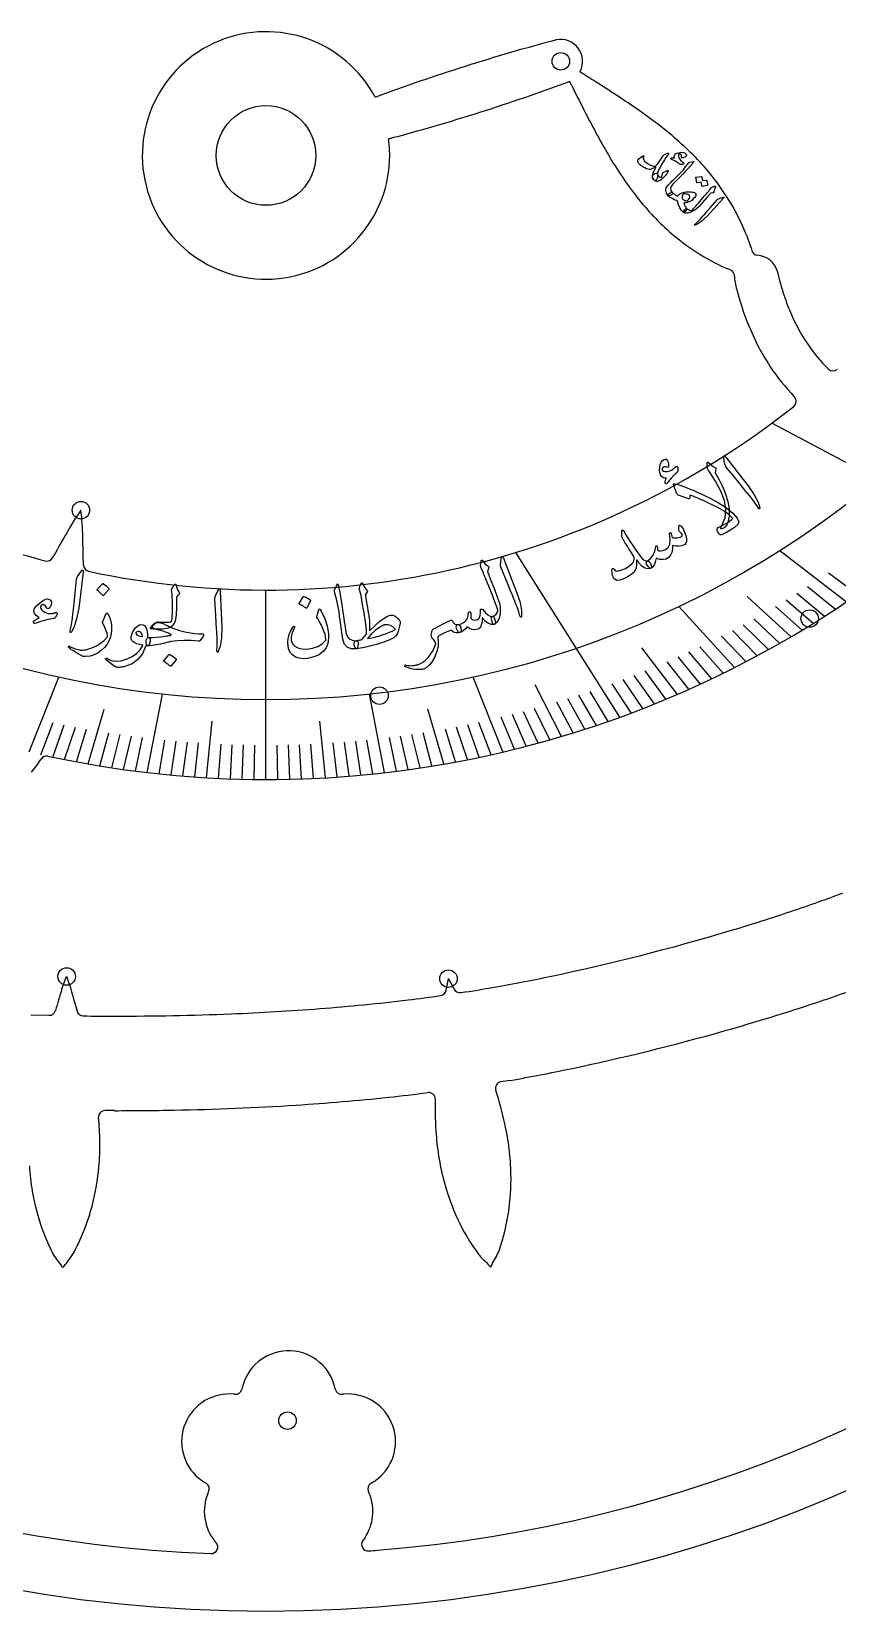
# Model space of a CAD drawing. Header units: millimetres. Extents: x -56 to 56, y -56 to 56.
# Drawn here: x -9 to 21.9, y -55.8 to 4.7 of the extents above; entities that cross this region are included whole.
import ezdxf

# ---------------------------------------------------------------- set-up
doc = ezdxf.new("R2010")
doc.units = ezdxf.units.MM
for name, color, linetype in [('CUT_INNER', 6, 'Continuous'), ('CUT_OUTER', 1, 'Continuous'), ('ENGRAVE', 7, 'Continuous'), ('ENGRAVE_FINE', 8, 'Continuous'), ('TEXT', 5, 'Continuous')]:
    doc.layers.add(name, color=color, linetype=linetype)

msp = doc.modelspace()

# ---------------------------------------------------------------- linework, layer by layer
at = {"layer": 'CUT_INNER'}
for points in [[(12.049, 3.223), (12.035, 3.199)], [(11.722, 2.678), (11.643, 2.843), (11.636, 2.84)], [(4.184, 2.235), (4.187, 2.228)], [(18.421, -3.043), (18.595, -3.529), (18.598, -3.539), (18.626, -3.641)], [(17.803, -4.387), (17.704, -4.349)], [(19.611, -4.453), (19.613, -4.458)], [(-8.181, -15.417), (-8.137, -15.337)], [(-7.822, -31.945), (-7.645, -31.471), (-7.643, -31.466)], [(6.905, -32.001), (6.995, -31.554), (6.997, -31.549), (6.999, -31.554), (7.214, -31.955)], [(-7.339, -32.441), (-7.245, -32.793)], [(-9.011, -32.935), (-8.321, -32.955)], [(9.373, -35.447), (9.006, -35.508)], [(-5.807, -36.608), (-6.169, -36.607)], [(9.073, -41.547), (8.903, -42.053), (8.901, -42.058)], [(-1.221, -47.477), (-1.206, -47.479)], [(4.148, -50.816), (4.029, -50.887)], [(-2.223, -51.26), (-2.199, -51.209)], [(3.785, -52.988), (3.715, -53.083)]]:
    msp.add_lwpolyline(points, dxfattribs=at)
msp.add_circle((0, 0), 1.91, dxfattribs=at)
for centre, radius, start, end in [((0, 0), 53.626, 118.57459, 267.74687), ((0, 0), 53.626, 274.57102, 61.42528), ((0, 15.945), 39.854, 257.88846, 345.93879), ((0, 0), 4.743, 28.10647, 5.60647), ((29.8, -66.564), 73.405, 104.7321, 110.42118), ((11.306, 3.609), 0.837, 332.57812, 101.95313), ((-4.834, -24.524), 32.452, 57.46638, 58.67972), ((-13.991, 71.666), 73.443, 284.74345, 290.42267), ((76.307, 34.547), 72.019, 206.26338, 207.066), ((-19.75, -48.462), 60.656, 56.7975, 57.74839), ((-4.531, -25.232), 32.885, 55.0796, 56.82137), ((51.602, 21.88), 44.256, 207.01584, 208.31114), ((2.527, -15.128), 20.559, 52.32579, 55.08776), ((1.044, 0.115), 3.693, 5.4066, 8.18751), ((35.117, 12.992), 25.527, 208.29706, 210.52933), ((6.129, -10.462), 14.665, 48.49202, 52.32587), ((27.899, 8.734), 17.148, 210.52535, 213.81644), ((8.207, -8.112), 11.528, 43.64523, 48.48354), ((9.43, -6.941), 9.835, 37.96847, 43.62794), ((24.35, 6.358), 12.876, 213.82042, 218.16245), ((10.18, -6.361), 8.887, 28.48026, 37.99343), ((22.523, 4.925), 10.555, 218.1754, 223.44404), ((21.644, 4.097), 9.347, 223.46435, 229.43055), ((10.512, -6.18), 8.508, 21.63481, 28.47899), ((21.273, 3.667), 8.779, 229.441, 239.16776), ((20.909, 3.048), 8.061, 239.13895, 246.5764), ((18.867, -3.575), 0.25, 195.27575, 264.42488), ((18.8, -4.66), 0.837, 14.35149, 87.02598), ((17.714, -4.62), 0.25, 0.04988, 69.09925), ((18.824, -4.657), 0.86, 177.52785, 188.82981), ((23.894, -3.635), 6.032, 191.03349, 196.4403), ((29.088, -2.317), 9.715, 192.73721, 198.16593), ((28.255, -2.569), 10.518, 195.28736, 200.93261), ((27.669, -2.777), 8.222, 198.20035, 204.12275), ((27.239, -2.956), 9.431, 200.93888, 207.05222), ((26.851, -3.142), 7.326, 204.13233, 210.47954), ((26.589, -3.286), 8.702, 207.06265, 213.55221), ((26.289, -3.477), 6.673, 210.44425, 220.52502), ((24.731, -4.88), 4.577, 219.85817, 226.28664), ((26.23, -3.523), 8.272, 213.55911, 223.78884), ((21.743, -8.009), 0.25, 225.57921, 312.36328), ((0, 15.944), 32.6, 257.95782, 308.36488), ((20.078, -9.421), 0.25, 308.49609, 43.88336), ((-0.185, -18.541), 8.498, 144.42024, 151.29695), ((-15.52, -14.7), 8.495, 0.5721, 7.46038), ((-0.017, 15.894), 32.547, 248.8624, 254.95719), ((54.74, -50.455), 72.019, 150.01338, 150.816), ((-2261.031, -72.588), 2254.751, 1.445203, 1.473318), ((-8.4, -15.296), 0.25, 255.05859, 331.08966), ((-6.749, -15.694), 0.25, 186.29733, 257.87109), ((-12.821, -20.459), 4.976, 320.38845, 327.5148), ((-8.414, -23.267), 0.25, 77.87351, 147.14062), ((-0.286, 31.921), 64.224, 288.40208, 290.41811), ((-3.869, 42.647), 75.533, 286.64056, 288.41234), ((-6.5, 51.492), 84.761, 281.87879, 286.63209), ((-15.587, -34.477), 8.496, 13.86671, 20.75413), ((-2.378, 31.66), 64.505, 279.95061, 281.92244), ((29.755, -43.788), 39.4, 162.50635, 163.76967), ((6.66, -31.951), 0.25, 278.34519, 348.5785), ((7.434, -31.837), 0.25, 208.11188, 278.34519), ((2.11, 5.092), 37.561, 278.20511, 280.21038), ((-0.316, 32.006), 67.937, 288.39176, 290.40335), ((-3.881, 44.663), 77.589, 274.39581, 276.90668), ((1.11, 5.458), 38.069, 276.54529, 278.43816), ((-4.762, 45.477), 82.123, 285.80138, 288.36984), ((-8.314, -32.705), 0.25, 268.33001, 343.50901), ((-7.003, -32.728), 0.25, 194.95479, 269.2319), ((-6.024, 36.542), 69.527, 269.18975, 270.18448), ((-5.724, 76.524), 109.509, 269.96039, 272.29804), ((-5.015, 58.817), 91.788, 272.29913, 274.42471), ((-6.472, 51.392), 88.28, 281.86397, 285.82412), ((-2.351, 31.516), 67.982, 279.93098, 281.90884), ((9.047, -35.754), 0.25, 99.36229, 197.53091), ((-4.457, 50.963), 87.538, 273.67582, 276.00116), ((-0.344, 13.53), 49.88, 275.79788, 277.54815), ((6.24, -36.166), 0.25, 359.15948, 97.38927), ((19.203, -36.533), 12.718, 178.35899, 182.16586), ((-3.363, -39.859), 12.822, 12.34078, 18.31491), ((-6.17, -36.857), 0.25, 89.73454, 184.32966), ((-17.271, -37.912), 10.901, 0.62013, 5.45521), ((-5.771, 81.514), 118.123, 269.98241, 271.09202), ((-5.435, 66.828), 103.433, 271.06111, 273.65304), ((18.027, -36.606), 11.54, 182.0281, 186.85627), ((-1.14, -39.37), 10.545, 7.05271, 12.3311), ((-16.205, -37.909), 9.835, 355.01287, 0.67234), ((16.341, -36.805), 9.843, 186.87344, 192.5242), ((0.054, -39.219), 9.341, 1.05892, 7.0323), ((-0.067, -38.182), 9.023, 183.43223, 189.64695), ((-15.261, -37.995), 8.887, 345.52466, 355.03783), ((15.54, -36.98), 9.023, 192.54552, 198.76024), ((0.663, -39.21), 8.732, 351.28997, 1.07335), ((-0.454, -38.248), 8.63, 189.64552, 199.68171), ((15.168, -37.106), 8.63, 198.75882, 208.795), ((-14.894, -38.09), 8.508, 338.67921, 345.52339), ((1.329, -39.32), 8.058, 343.95549, 351.34313), ((-2.057, -38.843), 6.921, 199.51233, 208.39981), ((-13.417, -38.694), 6.913, 330.06149, 338.89238), ((13.68, -37.948), 6.921, 208.62562, 217.5131), ((-3.027, -38.823), 6.096, 212.90911, 218.58181), ((-13.274, -38.072), 7.126, 320.29228, 325.1444), ((12.719, -38.081), 6.096, 222.0224, 227.69511), ((2.482, -38.963), 7.126, 329.40557, 334.25769), ((0.866, -47.64), 1.826, 11.51791, 162.85709), ((0.904, -47.652), 1.865, 162.8628, 168.67856), ((-1.408, -49.293), 1.826, 84.10709, 230.35709), ((-1.169, -47.232), 0.25, 261.5625, 347.50765), ((3.093, -47.182), 0.448, 192.06721, 195.91298), ((2.902, -47.232), 0.25, 197.0625, 278.4375), ((2.989, -47.763), 0.289, 93.75149, 100.14211), ((3.141, -49.293), 1.826, 303.47677, 95.36241), ((-1.471, -49.377), 1.721, 230.18518, 241.3563), ((-0.54, -51.967), 1.825, 157.21701, 219.12218), ((-2.424, -51.102), 0.25, 334.6875, 59.0625), ((2.272, -51.967), 1.826, 325.98209, 22.23209), ((4.157, -51.102), 0.25, 120.9375, 205.3125), ((3.391, -51.497), 0.612, 21.19974, 28.12776), ((-2.099, -53.334), 0.25, 267.71484, 42.1875), ((-1.532, -52.787), 0.538, 218.00369, 224.88339), ((3.915, -53.232), 0.25, 143.4375, 274.04297), ((1.844, -23.988), 29.568, 274.05202, 274.71416)]:
    msp.add_arc(centre, radius, start, end, dxfattribs=at)
at = {"layer": 'CUT_OUTER'}
msp.add_circle((0, 0), 55.8, dxfattribs=at)
at = {"layer": 'ENGRAVE'}
for points in [[(26.36, -13.948), (19.392, -10.261)], [(13.563, -21.531), (9.585, -15.215)], [(22.257, -17.116), (19.698, -15.148)], [(0, -23.91), (0, -16.656)], [(17.971, -19.628), (15.827, -17.287)], [(-9.079, -22.862), (-7.941, -19.996)], [(9.079, -22.862), (7.941, -19.996)], [(-4.55, -23.649), (-3.973, -20.648)], [(4.55, -23.649), (3.973, -20.648)]]:
    msp.add_lwpolyline(points, dxfattribs=at)
for centre, radius in [((0, 15.945), 36.808), ((11.306, 3.609), 0.335), ((-7.097, -13.596), 0.335), ((20.849, -17.749), 0.335), ((4.352, -20.704), 0.335), ((-7.643, -31.465), 0.335), ((6.996, -31.548), 0.335), ((0.825, -48.488), 0.335)]:
    msp.add_circle(centre, radius, dxfattribs=at)
at = {"layer": 'ENGRAVE_FINE'}
for points in [[(22.677, -16.829), (21.567, -16.006)], [(20.132, -18.451), (18.449, -16.908)], [(21.412, -17.669), (20.351, -16.794)], [(21.835, -17.396), (20.758, -16.538)], [(20.561, -18.197), (19.534, -17.288)], [(20.987, -17.936), (19.943, -17.044)], [(19.272, -18.94), (18.299, -17.984)], [(19.703, -18.699), (18.712, -17.758)], [(18.406, -19.405), (17.47, -18.418)], [(18.839, -19.176), (17.885, -18.204)], [(15.779, -20.653), (14.415, -18.867)], [(16.659, -20.261), (15.801, -19.217)], [(17.097, -20.056), (16.219, -19.026)], [(17.535, -19.845), (16.637, -18.829)], [(14.896, -21.021), (14.119, -19.925)], [(15.338, -20.84), (14.54, -19.756)], [(16.22, -20.46), (15.381, -19.402)], [(11.329, -22.266), (10.324, -20.291)], [(13.118, -21.689), (12.427, -20.546)], [(14.008, -21.367), (13.274, -20.246)], [(14.452, -21.197), (13.697, -20.089)], [(11.777, -22.13), (11.152, -20.956)], [(12.225, -21.988), (11.578, -20.824)], [(12.672, -21.841), (12.002, -20.688)], [(-8.628, -22.965), (-8.164, -21.73)], [(-6.819, -23.322), (-6.204, -21.219)], [(-2.276, -23.845), (-2.069, -21.677)], [(2.276, -23.845), (2.069, -21.677)], [(6.819, -23.322), (6.204, -21.219)], [(8.628, -22.965), (8.164, -21.73)], [(9.53, -22.753), (9.019, -21.534)], [(9.981, -22.64), (9.447, -21.428)], [(10.431, -22.52), (9.874, -21.318)], [(10.88, -22.396), (10.3, -21.202)], [(-8.176, -23.062), (-7.736, -21.82)], [(-7.724, -23.154), (-7.307, -21.905)], [(-7.271, -23.241), (-6.879, -21.985)], [(-6.365, -23.398), (-6.021, -22.131)], [(-5.912, -23.469), (-5.591, -22.196)], [(-5.458, -23.534), (-5.162, -22.257)], [(-5.004, -23.594), (-4.732, -22.312)], [(5.004, -23.594), (4.732, -22.312)], [(5.458, -23.534), (5.162, -22.257)], [(5.912, -23.469), (5.591, -22.196)], [(6.365, -23.398), (6.021, -22.131)], [(7.271, -23.241), (6.879, -21.985)], [(7.724, -23.154), (7.307, -21.905)], [(8.176, -23.062), (7.736, -21.82)], [(-4.096, -23.699), (-3.873, -22.409)], [(-3.641, -23.743), (-3.443, -22.45)], [(-3.186, -23.782), (-3.013, -22.486)], [(-2.731, -23.816), (-2.582, -22.517)], [(-1.821, -23.868), (-1.722, -22.565)], [(-1.366, -23.886), (-1.291, -22.582)], [(-0.911, -23.899), (-0.861, -22.594)], [(-0.455, -23.907), (-0.43, -22.602)], [(0.455, -23.907), (0.43, -22.602)], [(0.911, -23.899), (0.861, -22.594)], [(1.366, -23.886), (1.291, -22.582)], [(1.821, -23.868), (1.722, -22.565)], [(2.731, -23.816), (2.582, -22.517)], [(3.186, -23.782), (3.013, -22.486)], [(3.641, -23.743), (3.443, -22.45)], [(4.096, -23.699), (3.873, -22.409)]]:
    msp.add_lwpolyline(points, dxfattribs=at)
at = {"layer": 'TEXT'}
for points in [[(15.415, 0.029), (15.38, -0.02), (15.345, -0.07), (15.311, -0.121), (15.276, -0.174), (15.242, -0.229), (15.207, -0.285), (15.171, -0.344), (15.135, -0.404), (15.074, -0.516), (15.032, -0.605), (15.01, -0.671), (15.008, -0.714), (15.013, -0.746), (15.012, -0.784), (15.006, -0.826), (14.994, -0.874), (14.974, -0.927), (14.951, -0.958), (14.924, -0.967), (14.894, -0.953), (14.835, -0.873), (14.825, -0.764), (14.864, -0.626), (14.952, -0.46), (14.953, -0.457), (14.953, -0.454), (14.952, -0.451), (14.95, -0.449), (14.949, -0.447), (14.946, -0.447), (14.943, -0.446), (14.94, -0.447), (14.914, -0.461), (14.887, -0.476), (14.857, -0.491), (14.825, -0.505), (14.794, -0.518), (14.766, -0.527), (14.742, -0.532), (14.721, -0.533), (14.659, -0.526), (14.593, -0.507), (14.523, -0.476), (14.448, -0.433), (14.377, -0.385), (14.322, -0.337), (14.283, -0.29), (14.26, -0.243), (14.258, -0.187), (14.292, -0.131), (14.361, -0.073), (14.467, -0.014), (14.471, -0.013), (14.476, -0.014), (14.48, -0.016), (14.484, -0.02), (14.487, -0.025), (14.489, -0.03), (14.489, -0.035), (14.488, -0.04), (14.476, -0.065), (14.469, -0.087), (14.466, -0.107), (14.466, -0.126), (14.483, -0.169), (14.52, -0.215), (14.576, -0.265), (14.652, -0.318), (14.739, -0.368), (14.815, -0.4), (14.879, -0.413), (14.932, -0.408), (14.967, -0.383), (15.016, -0.328), (15.078, -0.241), (15.154, -0.123), (15.195, -0.063), (15.23, -0.017), (15.261, 0.015), (15.286, 0.032), (15.403, 0.082), (15.415, 0.087), (15.425, 0.089), (15.433, 0.089), (15.438, 0.086), (15.44, 0.079), (15.437, 0.067), (15.428, 0.05), (15.415, 0.029)], [(15.873, -0.338), (15.85, -0.32), (15.828, -0.304), (15.808, -0.289), (15.789, -0.275), (15.772, -0.263), (15.757, -0.252), (15.743, -0.244), (15.73, -0.237), (15.718, -0.23), (15.702, -0.222), (15.684, -0.213), (15.662, -0.203), (15.638, -0.191), (15.611, -0.179), (15.581, -0.165), (15.547, -0.151), (15.535, -0.144), (15.527, -0.135), (15.524, -0.125), (15.526, -0.113), (15.539, -0.095), (15.566, -0.088), (15.608, -0.091), (15.665, -0.104), (15.655, -0.063), (15.653, -0.028), (15.659, 0.003), (15.671, 0.027), (15.706, 0.062), (15.753, 0.088), (15.813, 0.107), (15.885, 0.119), (15.957, 0.121), (16.018, 0.11), (16.067, 0.087), (16.105, 0.052), (16.119, 0.026), (16.121, 0.001), (16.111, -0.022), (16.089, -0.043), (16.062, -0.062), (16.034, -0.076), (16.005, -0.086), (15.977, -0.091), (15.954, -0.092), (15.939, -0.087), (15.932, -0.076), (15.933, -0.059), (15.937, -0.038), (15.936, -0.017), (15.93, 0.001), (15.919, 0.018), (15.905, 0.034), (15.889, 0.045), (15.872, 0.051), (15.853, 0.051), (15.835, 0.048), (15.822, 0.04), (15.814, 0.028), (15.812, 0.011), (15.817, -0.04), (15.834, -0.092), (15.863, -0.145), (15.904, -0.2), (15.908, -0.204), (15.913, -0.208), (15.919, -0.213), (15.925, -0.218), (15.932, -0.223), (15.94, -0.229), (15.948, -0.235), (15.957, -0.242), (15.966, -0.249), (15.975, -0.255), (15.983, -0.261), (15.99, -0.266), (15.996, -0.27), (16.001, -0.275), (16.005, -0.278), (16.009, -0.282), (16.014, -0.289), (16.017, -0.297), (16.017, -0.304), (16.015, -0.312), (16.012, -0.318), (16.008, -0.324), (16.003, -0.327), (15.998, -0.33), (15.954, -0.341), (15.918, -0.346), (15.892, -0.345), (15.873, -0.338)], [(15.184, -0.786), (15.192, -0.762), (15.197, -0.74), (15.201, -0.72), (15.202, -0.703), (15.205, -0.69), (15.211, -0.678), (15.221, -0.668), (15.235, -0.659), (15.391, -0.58), (15.406, -0.575), (15.415, -0.579), (15.417, -0.591), (15.413, -0.611), (15.399, -0.649), (15.377, -0.69), (15.348, -0.734), (15.312, -0.781), (15.274, -0.823), (15.235, -0.862), (15.194, -0.897), (15.152, -0.929), (15.113, -0.954), (15.076, -0.973), (15.042, -0.987), (15.01, -0.995), (14.982, -0.995), (14.952, -0.987), (14.921, -0.97), (14.888, -0.946), (14.86, -0.917), (14.839, -0.884), (14.826, -0.848), (14.821, -0.809), (14.825, -0.771), (14.841, -0.739), (14.868, -0.713), (14.905, -0.694), (14.942, -0.683), (14.971, -0.684), (14.993, -0.696), (15.008, -0.717), (15.038, -0.772), (15.072, -0.812), (15.111, -0.838), (15.154, -0.849), (15.16, -0.845), (15.166, -0.833), (15.175, -0.814), (15.184, -0.786)], [(16.387, -0.23), (16.395, -0.228), (16.401, -0.228), (16.405, -0.23), (16.407, -0.232), (16.409, -0.238), (16.406, -0.247), (16.398, -0.26), (16.385, -0.277), (16.274, -0.402), (16.171, -0.516), (16.074, -0.619), (15.984, -0.712), (15.906, -0.79), (15.837, -0.86), (15.775, -0.921), (15.722, -0.975), (15.677, -1.021), (15.639, -1.059), (15.61, -1.088), (15.588, -1.109), (15.535, -1.185), (15.515, -1.262), (15.529, -1.34), (15.576, -1.421), (15.588, -1.444), (15.588, -1.466), (15.575, -1.488), (15.548, -1.509), (15.502, -1.536), (15.467, -1.553), (15.442, -1.559), (15.428, -1.555), (15.354, -1.448), (15.328, -1.344), (15.35, -1.242), (15.42, -1.142), (15.459, -1.101), (15.499, -1.06), (15.539, -1.019), (15.579, -0.978), (15.62, -0.938), (15.661, -0.897), (15.702, -0.857), (15.743, -0.817), (15.822, -0.74), (15.891, -0.669), (15.952, -0.604), (16.003, -0.545), (16.05, -0.487), (16.1, -0.425), (16.153, -0.358), (16.208, -0.287), (16.218, -0.275), (16.23, -0.265), (16.241, -0.259), (16.254, -0.255)], [(17.103, -1.218), (17.14, -1.205), (17.169, -1.195), (17.191, -1.187), (17.204, -1.181), (17.213, -1.178), (17.221, -1.177), (17.228, -1.179), (17.234, -1.184), (17.239, -1.191), (17.24, -1.199), (17.239, -1.208), (17.234, -1.217), (17.211, -1.263), (17.194, -1.308), (17.183, -1.353), (17.178, -1.397), (17.176, -1.41), (17.168, -1.42), (17.156, -1.427), (17.139, -1.43), (17.055, -1.44), (17.034, -1.463), (17.014, -1.486), (16.994, -1.508), (16.975, -1.53), (16.956, -1.552), (16.937, -1.573), (16.919, -1.594), (16.901, -1.615), (16.737, -1.805), (16.605, -1.95), (16.506, -2.049), (16.438, -2.103), (16.294, -2.177), (16.172, -2.214), (16.071, -2.214), (15.992, -2.178), (15.991, -2.176), (15.989, -2.174), (15.988, -2.172), (15.986, -2.171), (15.987, -2.153), (16.002, -2.127), (16.033, -2.094), (16.079, -2.054), (16.097, -2.041), (16.113, -2.034), (16.128, -2.035), (16.141, -2.043), (16.187, -2.077), (16.234, -2.098), (16.281, -2.106), (16.328, -2.101), (16.361, -2.068), (16.398, -2.03), (16.439, -1.987), (16.483, -1.938), (16.531, -1.884), (16.583, -1.825), (16.638, -1.761), (16.696, -1.693), (16.754, -1.626), (16.806, -1.565), (16.852, -1.512), (16.892, -1.465), (16.925, -1.424), (16.954, -1.391), (16.976, -1.365), (16.993, -1.345), (17.072, -1.244), (17.081, -1.235), (17.089, -1.228), (17.097, -1.222), (17.103, -1.218)], [(16.878, -0.946), (16.881, -0.946), (16.885, -0.948), (16.889, -0.952), (16.893, -0.956), (16.901, -0.978), (16.909, -1), (16.916, -1.022), (16.921, -1.044), (16.925, -1.066), (16.928, -1.088), (16.93, -1.111), (16.931, -1.135), (16.93, -1.14), (16.928, -1.145), (16.924, -1.148), (16.918, -1.15), (16.721, -1.184), (16.718, -1.183), (16.715, -1.18), (16.712, -1.175), (16.711, -1.166), (16.711, -1.16), (16.71, -1.15), (16.707, -1.137), (16.705, -1.121), (16.701, -1.101), (16.696, -1.078), (16.69, -1.051), (16.683, -1.02), (16.53, -1.046), (16.524, -1.045), (16.52, -1.042), (16.517, -1.036), (16.516, -1.028), (16.515, -1.02), (16.514, -1.008), (16.511, -0.992), (16.508, -0.972), (16.504, -0.948), (16.498, -0.918), (16.492, -0.885), (16.484, -0.847), (16.485, -0.842), (16.486, -0.838), (16.489, -0.837), (16.493, -0.836), (16.686, -0.808), (16.69, -0.808), (16.694, -0.81), (16.698, -0.813), (16.701, -0.818), (16.709, -0.836), (16.716, -0.854), (16.722, -0.872), (16.727, -0.891), (16.731, -0.909), (16.733, -0.928), (16.735, -0.947), (16.737, -0.966)], [(16.475, -1.455), (16.477, -1.458), (16.479, -1.46), (16.48, -1.462), (16.482, -1.464), (16.483, -1.466), (16.483, -1.468), (16.484, -1.471), (16.485, -1.473), (16.486, -1.505), (16.48, -1.537), (16.464, -1.571), (16.441, -1.606), (16.385, -1.668), (16.323, -1.72), (16.254, -1.761), (16.18, -1.792), (16.161, -1.798), (16.142, -1.803), (16.123, -1.808), (16.103, -1.813), (16.083, -1.817), (16.063, -1.821), (16.042, -1.825), (16.021, -1.828), (16.035, -1.861), (16.049, -1.892), (16.064, -1.922), (16.078, -1.95), (16.093, -1.976), (16.109, -2), (16.125, -2.022), (16.141, -2.043), (16.145, -2.053), (16.142, -2.066), (16.133, -2.081), (16.117, -2.1), (16.074, -2.144), (16.039, -2.171), (16.012, -2.183), (15.992, -2.178), (15.929, -2.107), (15.872, -2.012), (15.823, -1.893), (15.78, -1.752), (15.735, -1.732), (15.685, -1.71), (15.633, -1.683), (15.576, -1.652), (15.521, -1.62), (15.478, -1.593), (15.447, -1.571), (15.428, -1.555), (15.422, -1.544), (15.421, -1.529), (15.427, -1.512), (15.438, -1.492), (15.445, -1.482), (15.453, -1.472), (15.461, -1.464), (15.47, -1.455), (15.48, -1.448), (15.489, -1.44), (15.5, -1.433), (15.51, -1.427), (15.531, -1.417), (15.549, -1.412), (15.564, -1.413), (15.576, -1.421), (15.602, -1.44), (15.627, -1.459), (15.652, -1.477), (15.677, -1.494), (15.702, -1.51), (15.727, -1.526), (15.752, -1.541), (15.777, -1.556), (15.812, -1.52), (15.852, -1.487), (15.899, -1.459), (15.952, -1.434), (15.998, -1.419), (16.046, -1.406), (16.094, -1.397), (16.144, -1.391), (16.195, -1.389), (16.247, -1.39), (16.301, -1.395), (16.356, -1.404), (16.396, -1.413), (16.43, -1.425), (16.456, -1.439), (16.475, -1.455)], [(16.233, -1.539), (16.196, -1.503), (16.148, -1.479), (16.089, -1.469), (16.019, -1.472), (16.001, -1.478), (15.986, -1.494), (15.973, -1.52), (15.963, -1.556), (15.959, -1.595), (15.962, -1.629), (15.973, -1.659), (15.99, -1.685), (16.016, -1.706), (16.052, -1.721), (16.098, -1.731), (16.153, -1.735), (16.206, -1.683), (16.237, -1.633), (16.246, -1.585), (16.233, -1.539)], [(17.49, -1.612), (17.535, -1.6), (17.557, -1.603), (17.557, -1.621), (17.534, -1.654), (17.165, -2.057), (16.937, -2.304), (16.744, -2.489), (16.585, -2.61), (16.459, -2.669), (16.446, -2.671), (16.438, -2.67), (16.433, -2.667), (16.433, -2.66), (16.435, -2.653), (16.44, -2.645), (16.446, -2.637), (16.455, -2.628), (16.526, -2.564), (16.599, -2.492), (16.673, -2.413), (16.748, -2.326), (16.768, -2.304), (16.822, -2.244), (16.909, -2.145), (17.03, -2.008), (17.295, -1.702), (17.31, -1.687), (17.326, -1.674), (17.341, -1.664), (17.357, -1.657)], [(15.765, -12.149), (15.732, -12.178), (15.701, -12.204), (15.673, -12.229), (15.647, -12.252), (15.624, -12.273), (15.604, -12.292), (15.587, -12.309), (15.573, -12.325), (15.559, -12.342), (15.543, -12.362), (15.523, -12.386), (15.502, -12.414), (15.477, -12.446), (15.45, -12.482), (15.42, -12.521), (15.388, -12.565), (15.374, -12.581), (15.359, -12.589), (15.343, -12.59), (15.326, -12.583), (15.304, -12.556), (15.302, -12.511), (15.32, -12.45), (15.358, -12.37), (15.294, -12.367), (15.241, -12.355), (15.199, -12.335), (15.166, -12.306), (15.127, -12.24), (15.103, -12.158), (15.094, -12.06), (15.099, -11.948), (15.118, -11.839), (15.152, -11.752), (15.2, -11.688), (15.262, -11.647), (15.304, -11.636), (15.34, -11.643), (15.371, -11.667), (15.396, -11.709), (15.415, -11.758), (15.428, -11.806), (15.434, -11.852), (15.434, -11.897), (15.428, -11.931), (15.416, -11.952), (15.398, -11.958), (15.374, -11.95), (15.343, -11.935), (15.313, -11.928), (15.284, -11.929), (15.256, -11.938), (15.229, -11.953), (15.209, -11.972), (15.195, -11.995), (15.188, -12.023), (15.187, -12.053), (15.195, -12.075), (15.211, -12.092), (15.234, -12.102), (15.31, -12.115), (15.392, -12.111), (15.479, -12.089), (15.57, -12.049), (15.578, -12.045), (15.586, -12.039), (15.595, -12.033), (15.604, -12.025), (15.614, -12.016), (15.624, -12.007), (15.636, -11.997), (15.648, -11.986), (15.661, -11.975), (15.673, -11.964), (15.684, -11.955), (15.693, -11.947), (15.701, -11.939), (15.709, -11.933), (15.716, -11.928), (15.722, -11.925), (15.734, -11.919), (15.746, -11.918), (15.757, -11.92), (15.768, -11.927), (15.776, -11.934), (15.783, -11.941), (15.787, -11.95), (15.79, -11.959), (15.793, -12.03), (15.791, -12.085), (15.781, -12.125), (15.765, -12.149)], [(17.707, -14.061), (17.682, -14.129), (17.647, -14.189), (17.601, -14.24), (17.544, -14.283), (17.507, -14.301), (17.479, -14.31), (17.459, -14.309), (17.446, -14.299), (17.441, -14.279), (17.444, -14.253), (17.456, -14.221), (17.478, -14.183), (17.602, -13.889), (17.638, -13.571), (17.584, -13.228), (17.442, -12.862), (17.344, -12.669), (17.239, -12.481), (17.126, -12.299), (17.006, -12.121), (16.971, -12.069), (16.946, -12.027), (16.93, -11.993), (16.925, -11.969), (16.923, -11.933), (16.922, -11.901), (16.92, -11.873), (16.919, -11.849), (16.917, -11.829), (16.916, -11.814), (16.916, -11.802), (16.916, -11.793), (16.918, -11.781), (16.922, -11.772), (16.928, -11.765), (16.935, -11.761), (16.946, -11.759), (16.956, -11.76), (16.964, -11.763), (16.97, -11.768), (17.04, -11.834), (17.101, -11.885), (17.152, -11.92), (17.193, -11.94), (17.224, -11.954), (17.244, -11.973), (17.253, -11.998), (17.252, -12.028), (17.225, -12.164), (17.278, -12.249), (17.331, -12.338), (17.382, -12.433), (17.433, -12.533), (17.482, -12.638), (17.53, -12.748), (17.578, -12.864), (17.626, -12.984), (17.713, -13.268), (17.756, -13.543), (17.754, -13.807), (17.707, -14.061)], [(17.558, -11.616), (17.55, -11.544), (17.559, -11.511), (17.586, -11.517), (17.63, -11.562), (18.16, -12.243), (18.486, -12.661), (18.724, -13.01), (18.873, -13.289), (18.932, -13.5), (18.931, -13.521), (18.927, -13.534), (18.92, -13.54), (18.91, -13.539), (18.899, -13.534), (18.888, -13.525), (18.877, -13.512), (18.866, -13.497), (18.784, -13.369), (18.691, -13.237), (18.587, -13.101), (18.473, -12.961), (18.443, -12.924), (18.364, -12.824), (18.233, -12.662), (18.053, -12.438), (17.649, -11.941), (17.63, -11.914), (17.614, -11.886), (17.603, -11.86), (17.597, -11.833)], [(17.334, -14.254), (17.445, -14.202), (17.544, -14.153), (17.632, -14.106), (17.708, -14.063), (17.772, -14.022), (17.826, -13.984), (17.868, -13.95), (17.899, -13.918), (17.764, -13.779), (17.564, -13.634), (17.3, -13.482), (16.974, -13.323), (16.851, -13.266), (16.737, -13.214), (16.632, -13.168), (16.537, -13.127), (16.451, -13.091), (16.375, -13.062), (16.308, -13.038), (16.25, -13.021), (16.25, -13.125), (16.237, -13.145), (16.219, -13.156), (16.198, -13.159), (16.172, -13.152), (15.842, -13.038), (15.809, -13.021), (15.781, -12.998), (15.758, -12.97), (15.741, -12.937), (15.636, -12.646), (15.63, -12.626), (15.628, -12.609), (15.631, -12.597), (15.639, -12.589), (15.693, -12.585), (15.796, -12.61), (15.949, -12.662), (16.152, -12.742), (16.265, -12.788), (16.376, -12.834), (16.484, -12.88), (16.59, -12.927), (16.692, -12.973), (16.792, -13.02), (16.89, -13.067), (16.984, -13.114), (17.354, -13.315), (17.658, -13.511), (17.896, -13.705), (18.065, -13.896), (18.108, -13.973), (18.128, -14.04), (18.123, -14.097), (18.094, -14.145), (17.964, -14.261), (17.817, -14.365), (17.654, -14.456), (17.474, -14.534), (17.457, -14.54), (17.442, -14.543), (17.429, -14.542), (17.418, -14.537), (17.362, -14.486), (17.325, -14.43), (17.306, -14.37), (17.306, -14.306), (17.31, -14.285), (17.316, -14.269), (17.324, -14.259), (17.334, -14.254)], [(14.616, -15.543), (14.645, -15.543), (14.671, -15.552), (14.696, -15.569), (14.719, -15.596), (14.742, -15.63), (14.761, -15.665), (14.774, -15.701), (14.781, -15.737), (14.783, -15.77), (14.778, -15.796), (14.767, -15.816), (14.749, -15.829), (14.64, -15.848), (14.529, -15.818), (14.416, -15.74), (14.302, -15.614), (14.284, -15.591), (14.269, -15.571), (14.256, -15.554), (14.246, -15.541), (14.238, -15.53), (14.232, -15.523), (14.228, -15.518), (14.227, -15.517), (14.218, -15.509), (14.212, -15.509), (14.209, -15.515), (14.209, -15.528), (14.21, -15.676), (14.192, -15.8), (14.155, -15.9), (14.099, -15.977), (14.005, -16.059), (13.886, -16.136), (13.742, -16.207), (13.574, -16.273), (13.449, -16.286), (13.354, -16.229), (13.29, -16.103), (13.256, -15.908), (13.256, -15.882), (13.261, -15.862), (13.27, -15.846), (13.283, -15.835), (13.299, -15.83), (13.314, -15.833), (13.33, -15.842), (13.346, -15.858), (13.38, -15.893), (13.414, -15.917), (13.447, -15.928), (13.479, -15.928), (13.643, -15.886), (13.79, -15.825), (13.919, -15.747), (14.032, -15.65), (14.075, -15.596), (14.103, -15.536), (14.117, -15.47), (14.116, -15.397), (14.101, -15.37), (14.063, -15.306), (14.002, -15.208), (13.917, -15.075), (13.872, -15.003), (13.832, -14.938), (13.796, -14.88), (13.765, -14.829), (13.739, -14.786), (13.716, -14.75), (13.699, -14.722), (13.686, -14.702), (13.668, -14.67), (13.655, -14.64), (13.648, -14.613), (13.646, -14.588), (13.647, -14.557), (13.647, -14.527), (13.647, -14.5), (13.648, -14.474), (13.648, -14.451), (13.648, -14.431), (13.647, -14.412), (13.646, -14.396), (13.646, -14.383), (13.65, -14.372), (13.657, -14.365), (13.667, -14.36), (13.68, -14.359), (13.691, -14.362), (13.701, -14.369), (13.709, -14.379), (13.802, -14.534), (13.892, -14.68), (13.979, -14.818), (14.062, -14.946), (14.142, -15.065), (14.219, -15.175), (14.292, -15.277), (14.362, -15.37), (14.433, -15.454), (14.499, -15.511), (14.56, -15.54), (14.616, -15.543)], [(15.838, -14.175), (15.843, -14.167), (15.851, -14.164), (15.864, -14.167), (15.882, -14.176), (15.905, -14.194), (15.932, -14.223), (15.96, -14.264), (15.992, -14.316), (16.025, -14.377), (16.053, -14.439), (16.076, -14.501), (16.095, -14.564), (16.118, -14.692), (16.121, -14.792), (16.103, -14.862), (16.065, -14.904), (15.951, -14.955), (15.834, -14.979), (15.713, -14.976), (15.59, -14.947), (15.589, -15.092), (15.563, -15.218), (15.514, -15.324), (15.44, -15.41), (15.345, -15.467), (15.234, -15.491), (15.105, -15.482), (14.96, -15.439), (14.926, -15.583), (14.88, -15.696), (14.821, -15.778), (14.749, -15.829), (14.729, -15.828), (14.702, -15.809), (14.668, -15.771), (14.626, -15.716), (14.593, -15.658), (14.581, -15.61), (14.588, -15.571), (14.616, -15.543), (14.749, -15.441), (14.848, -15.315), (14.912, -15.167), (14.943, -14.996), (14.944, -14.987), (14.947, -14.979), (14.951, -14.973), (14.957, -14.97), (14.965, -14.967), (14.973, -14.966), (14.981, -14.967), (14.989, -14.97), (15, -14.986), (15.007, -15.018), (15.01, -15.066), (15.008, -15.132), (15.063, -15.155), (15.132, -15.159), (15.215, -15.142), (15.313, -15.104), (15.417, -15.023), (15.479, -14.893), (15.498, -14.717), (15.474, -14.494), (15.473, -14.482), (15.474, -14.473), (15.477, -14.467), (15.482, -14.462), (15.491, -14.459), (15.5, -14.457), (15.508, -14.458), (15.516, -14.46), (15.524, -14.466), (15.53, -14.473), (15.535, -14.48), (15.538, -14.489), (15.574, -14.636), (15.627, -14.65), (15.686, -14.656), (15.75, -14.654), (15.819, -14.644), (15.883, -14.628), (15.928, -14.608), (15.954, -14.585), (15.961, -14.559), (15.952, -14.528), (15.928, -14.491), (15.89, -14.445), (15.838, -14.393), (15.833, -14.373), (15.831, -14.331), (15.833, -14.264), (15.838, -14.175)], [(8.228, -15.717), (8.235, -15.656), (8.241, -15.608), (8.244, -15.572), (8.246, -15.55), (8.248, -15.535), (8.253, -15.523), (8.26, -15.515), (8.27, -15.511), (8.283, -15.51), (8.294, -15.513), (8.305, -15.522), (8.314, -15.535), (8.36, -15.601), (8.41, -15.658), (8.463, -15.706), (8.519, -15.746), (8.535, -15.759), (8.544, -15.776), (8.544, -15.798), (8.537, -15.825), (8.493, -15.949), (8.511, -15.995), (8.528, -16.04), (8.545, -16.084), (8.562, -16.127), (8.578, -16.169), (8.595, -16.211), (8.611, -16.251), (8.627, -16.291), (8.775, -16.659), (8.883, -16.949), (8.951, -17.161), (8.979, -17.294), (8.979, -17.55), (8.941, -17.748), (8.867, -17.89), (8.755, -17.974), (8.752, -17.975), (8.748, -17.976), (8.745, -17.977), (8.741, -17.978), (8.716, -17.964), (8.691, -17.923), (8.668, -17.856), (8.646, -17.763), (8.64, -17.728), (8.643, -17.7), (8.655, -17.68), (8.676, -17.668), (8.759, -17.628), (8.823, -17.578), (8.869, -17.518), (8.896, -17.447), (8.874, -17.377), (8.848, -17.297), (8.816, -17.209), (8.779, -17.111), (8.739, -17.005), (8.693, -16.89), (8.644, -16.767), (8.591, -16.635), (8.539, -16.505), (8.493, -16.388), (8.451, -16.285), (8.415, -16.195), (8.384, -16.118), (8.358, -16.054), (8.338, -16.003), (8.323, -15.965), (8.241, -15.78), (8.235, -15.761), (8.23, -15.744), (8.228, -15.73), (8.228, -15.717)], [(9.017, -15.465), (9.03, -15.394), (9.048, -15.365), (9.072, -15.378), (9.102, -15.434), (9.417, -16.238), (9.611, -16.731), (9.74, -17.132), (9.803, -17.442), (9.8, -17.661), (9.793, -17.681), (9.786, -17.693), (9.777, -17.697), (9.768, -17.693), (9.759, -17.684), (9.751, -17.673), (9.744, -17.658), (9.738, -17.639), (9.695, -17.493), (9.644, -17.34), (9.583, -17.18), (9.513, -17.014), (9.495, -16.97), (9.447, -16.852), (9.368, -16.66), (9.258, -16.393), (9.012, -15.803), (9.001, -15.771), (8.995, -15.74), (8.992, -15.711), (8.993, -15.684)], [(-7.098, -15.954), (-7.053, -15.897), (-7.023, -15.88), (-7.009, -15.903), (-7.009, -15.966), (-7.117, -16.823), (-7.182, -17.349), (-7.26, -17.763), (-7.353, -18.066), (-7.461, -18.257), (-7.476, -18.271), (-7.488, -18.278), (-7.497, -18.277), (-7.504, -18.269), (-7.508, -18.258), (-7.509, -18.244), (-7.508, -18.227), (-7.505, -18.208), (-7.472, -18.059), (-7.444, -17.9), (-7.422, -17.731), (-7.404, -17.551), (-7.398, -17.504), (-7.384, -17.377), (-7.361, -17.17), (-7.33, -16.884), (-7.264, -16.248), (-7.258, -16.214), (-7.25, -16.184), (-7.238, -16.157), (-7.224, -16.134)], [(-6.263, -16.414), (-6.258, -16.411), (-6.252, -16.409), (-6.244, -16.41), (-6.236, -16.412), (-6.176, -16.452), (-6.122, -16.497), (-6.072, -16.547), (-6.028, -16.602), (-6.024, -16.61), (-6.023, -16.617), (-6.025, -16.624), (-6.029, -16.63), (-6.236, -16.863), (-6.242, -16.868), (-6.25, -16.868), (-6.259, -16.863), (-6.268, -16.853), (-6.276, -16.844), (-6.289, -16.831), (-6.307, -16.813), (-6.329, -16.791), (-6.357, -16.764), (-6.39, -16.733), (-6.428, -16.697), (-6.473, -16.656), (-6.478, -16.649), (-6.48, -16.643), (-6.479, -16.638), (-6.475, -16.634)], [(-3.595, -17.764), (-3.592, -17.663), (-3.59, -17.557), (-3.588, -17.445), (-3.588, -17.327), (-3.588, -17.204), (-3.59, -17.075), (-3.593, -16.939), (-3.597, -16.797), (-3.621, -16.649), (-3.619, -16.631), (-3.615, -16.613), (-3.609, -16.596), (-3.6, -16.581), (-3.595, -16.573), (-3.587, -16.563), (-3.578, -16.55), (-3.566, -16.535), (-3.553, -16.518), (-3.537, -16.497), (-3.52, -16.473), (-3.501, -16.447), (-3.495, -16.439), (-3.487, -16.433), (-3.479, -16.43), (-3.469, -16.429), (-3.462, -16.432), (-3.456, -16.438), (-3.452, -16.447), (-3.449, -16.46), (-3.434, -16.531), (-3.409, -16.601), (-3.374, -16.669), (-3.33, -16.737), (-3.319, -16.756), (-3.316, -16.773), (-3.321, -16.791), (-3.334, -16.807), (-3.415, -16.901), (-3.422, -16.913), (-3.427, -16.929), (-3.43, -16.949), (-3.432, -16.973), (-3.43, -17.319), (-3.443, -17.595), (-3.473, -17.801), (-3.519, -17.938), (-3.61, -18.044), (-3.757, -18.115), (-3.96, -18.151), (-4.218, -18.152), (-4.312, -18.135), (-4.355, -18.099), (-4.347, -18.046), (-4.288, -17.973), (-4.278, -17.964), (-4.268, -17.955), (-4.259, -17.946), (-4.25, -17.937), (-4.241, -17.929), (-4.232, -17.921), (-4.224, -17.913), (-4.216, -17.905), (-4.196, -17.89), (-4.174, -17.881), (-4.149, -17.876), (-4.121, -17.877), (-3.997, -17.888), (-3.887, -17.893), (-3.791, -17.891), (-3.709, -17.883), (-3.662, -17.87), (-3.627, -17.846), (-3.605, -17.811), (-3.595, -17.764)], [(-1.843, -16.682), (-1.807, -16.619), (-1.78, -16.598), (-1.762, -16.618), (-1.752, -16.68), (-1.72, -17.543), (-1.699, -18.072), (-1.71, -18.494), (-1.752, -18.808), (-1.828, -19.013), (-1.84, -19.03), (-1.851, -19.038), (-1.861, -19.039), (-1.868, -19.032), (-1.874, -19.022), (-1.877, -19.008), (-1.879, -18.991), (-1.879, -18.972), (-1.871, -18.82), (-1.869, -18.659), (-1.874, -18.488), (-1.885, -18.307), (-1.887, -18.26), (-1.894, -18.133), (-1.905, -17.925), (-1.921, -17.637), (-1.958, -16.999), (-1.958, -16.965), (-1.955, -16.934), (-1.948, -16.906), (-1.938, -16.88)], [(1.43, -16.913), (1.434, -16.909), (1.44, -16.906), (1.448, -16.905), (1.457, -16.905), (1.523, -16.93), (1.586, -16.961), (1.646, -16.998), (1.702, -17.041), (1.708, -17.048), (1.711, -17.055), (1.71, -17.062), (1.707, -17.069), (1.561, -17.343), (1.556, -17.35), (1.548, -17.352), (1.539, -17.349), (1.527, -17.341), (1.517, -17.335), (1.502, -17.325), (1.481, -17.312), (1.454, -17.295), (1.421, -17.276), (1.381, -17.253), (1.336, -17.227), (1.283, -17.197), (1.276, -17.192), (1.273, -17.187), (1.273, -17.182), (1.276, -17.176)], [(2.725, -16.444), (2.73, -16.433), (2.736, -16.425), (2.741, -16.422), (2.746, -16.421), (2.755, -16.425), (2.763, -16.438), (2.771, -16.461), (2.779, -16.492), (2.829, -16.751), (2.873, -16.991), (2.91, -17.211), (2.94, -17.412), (2.964, -17.584), (2.985, -17.738), (3.004, -17.875), (3.021, -17.993), (3.036, -18.094), (3.047, -18.177), (3.057, -18.242), (3.063, -18.289), (3.107, -18.428), (3.186, -18.526), (3.299, -18.583), (3.447, -18.598), (3.488, -18.605), (3.517, -18.627), (3.532, -18.664), (3.534, -18.716), (3.525, -18.801), (3.513, -18.861), (3.498, -18.899), (3.478, -18.913), (3.27, -18.906), (3.111, -18.84), (3.002, -18.715), (2.943, -18.532), (2.929, -18.443), (2.915, -18.354), (2.902, -18.265), (2.89, -18.175), (2.878, -18.086), (2.866, -17.996), (2.855, -17.905), (2.844, -17.815), (2.823, -17.642), (2.801, -17.487), (2.777, -17.349), (2.753, -17.229), (2.727, -17.114), (2.698, -16.991), (2.666, -16.861), (2.631, -16.723), (2.626, -16.698), (2.624, -16.675), (2.627, -16.654), (2.634, -16.635)], [(3.644, -16.396), (3.651, -16.386), (3.658, -16.379), (3.663, -16.376), (3.669, -16.375), (3.676, -16.378), (3.682, -16.383), (3.689, -16.39), (3.695, -16.401), (3.721, -16.445), (3.747, -16.487), (3.77, -16.525), (3.792, -16.559), (3.813, -16.59), (3.833, -16.616), (3.852, -16.638), (3.869, -16.656), (3.883, -16.671), (3.888, -16.687), (3.887, -16.706), (3.878, -16.726), (3.821, -16.821), (3.814, -16.837), (3.811, -16.855), (3.81, -16.874), (3.813, -16.896), (3.843, -17.059), (3.869, -17.203), (3.891, -17.327), (3.91, -17.432), (3.924, -17.518), (3.935, -17.585), (3.943, -17.633), (3.947, -17.661), (3.956, -17.746), (3.963, -17.827), (3.969, -17.904), (3.972, -17.977), (3.973, -18.045), (3.973, -18.109), (3.971, -18.169), (3.967, -18.224), (4.182, -18.015), (4.368, -17.85), (4.526, -17.73), (4.658, -17.655), (4.718, -17.632), (4.772, -17.618), (4.822, -17.613), (4.866, -17.619), (4.931, -17.642), (4.995, -17.683), (5.06, -17.743), (5.124, -17.822), (5.135, -17.841), (5.142, -17.864), (5.145, -17.891), (5.143, -17.922), (5.125, -18.034), (5.099, -18.141), (5.066, -18.245), (5.024, -18.344), (4.98, -18.41), (4.912, -18.472), (4.821, -18.529), (4.707, -18.58), (4.551, -18.637), (4.396, -18.689), (4.242, -18.737), (4.088, -18.781), (3.934, -18.821), (3.781, -18.856), (3.629, -18.887), (3.478, -18.913), (3.461, -18.91), (3.443, -18.897), (3.426, -18.874), (3.41, -18.842), (3.394, -18.802), (3.384, -18.762), (3.38, -18.724), (3.381, -18.686), (3.387, -18.652), (3.401, -18.627), (3.42, -18.609), (3.447, -18.598), (3.483, -18.593), (3.516, -18.587), (3.548, -18.581), (3.578, -18.574), (3.606, -18.568), (3.631, -18.563), (3.655, -18.558), (3.677, -18.553), (3.853, -18.343), (3.854, -18.335), (3.855, -18.324), (3.855, -18.311), (3.855, -18.296), (3.855, -18.277), (3.854, -18.257), (3.853, -18.234), (3.852, -18.209), (3.851, -18.182), (3.849, -18.153), (3.846, -18.122), (3.842, -18.088), (3.838, -18.054), (3.834, -18.017), (3.83, -17.98), (3.825, -17.94), (3.82, -17.896), (3.813, -17.843), (3.804, -17.781), (3.793, -17.711), (3.78, -17.632), (3.765, -17.546), (3.749, -17.452), (3.731, -17.35), (3.691, -17.125), (3.658, -16.946), (3.631, -16.815), (3.611, -16.732), (3.597, -16.678), (3.587, -16.637), (3.581, -16.609), (3.579, -16.594), (3.586, -16.564), (3.594, -16.536), (3.601, -16.509), (3.609, -16.485), (3.618, -16.461), (3.626, -16.439), (3.635, -16.417), (3.644, -16.396)], [(-8.071, -17.692), (-8.086, -17.713), (-8.101, -17.73), (-8.117, -17.742), (-8.133, -17.75), (-8.204, -17.758), (-8.281, -17.771), (-8.364, -17.788), (-8.452, -17.808), (-8.545, -17.833), (-8.645, -17.862), (-8.75, -17.895), (-8.861, -17.932), (-8.879, -17.935), (-8.894, -17.934), (-8.907, -17.928), (-8.916, -17.918), (-8.918, -17.914), (-8.919, -17.91), (-8.92, -17.908), (-8.92, -17.906), (-8.912, -17.868), (-8.872, -17.826), (-8.802, -17.777), (-8.7, -17.724), (-8.807, -17.637), (-8.874, -17.552), (-8.9, -17.469), (-8.886, -17.388), (-8.848, -17.319), (-8.784, -17.245), (-8.695, -17.166), (-8.58, -17.08), (-8.508, -17.037), (-8.446, -17.009), (-8.392, -16.996), (-8.347, -16.999), (-8.276, -17.029), (-8.235, -17.078), (-8.223, -17.144), (-8.24, -17.228), (-8.252, -17.258), (-8.268, -17.288), (-8.29, -17.317), (-8.316, -17.347), (-8.342, -17.367), (-8.366, -17.373), (-8.387, -17.365), (-8.406, -17.342), (-8.462, -17.266), (-8.515, -17.223), (-8.566, -17.212), (-8.613, -17.235), (-8.646, -17.282), (-8.645, -17.335), (-8.61, -17.396), (-8.541, -17.463), (-8.486, -17.503), (-8.422, -17.532), (-8.352, -17.551), (-8.275, -17.559), (-8.249, -17.559), (-8.221, -17.556), (-8.19, -17.55), (-8.158, -17.541), (-8.141, -17.537), (-8.124, -17.533), (-8.108, -17.529), (-8.093, -17.526), (-8.079, -17.524), (-8.065, -17.523), (-8.053, -17.522), (-8.041, -17.522), (-8.015, -17.53), (-8.003, -17.547), (-8.006, -17.574), (-8.023, -17.61)], [(-6.122, -17.552), (-6.119, -17.546), (-6.116, -17.541), (-6.112, -17.538), (-6.109, -17.536), (-6.099, -17.537), (-6.088, -17.544), (-6.076, -17.555), (-6.062, -17.573), (-6.013, -17.659), (-5.975, -17.756), (-5.946, -17.862), (-5.929, -17.978), (-5.92, -18.102), (-5.923, -18.222), (-5.936, -18.338), (-5.96, -18.45), (-6.018, -18.594), (-6.094, -18.728), (-6.191, -18.852), (-6.307, -18.966), (-6.44, -19.064), (-6.586, -19.137), (-6.745, -19.184), (-6.915, -19.205), (-6.96, -19.206), (-7.004, -19.199), (-7.046, -19.187), (-7.087, -19.167), (-7.179, -19.114), (-7.262, -19.065), (-7.336, -19.02), (-7.4, -18.979), (-7.455, -18.942), (-7.5, -18.91), (-7.536, -18.883), (-7.562, -18.86), (-7.568, -18.853), (-7.571, -18.847), (-7.572, -18.841), (-7.572, -18.836), (-7.57, -18.83), (-7.567, -18.824), (-7.562, -18.819), (-7.556, -18.814), (-7.55, -18.812), (-7.542, -18.811), (-7.533, -18.813), (-7.524, -18.818), (-7.466, -18.847), (-7.411, -18.872), (-7.357, -18.894), (-7.306, -18.913), (-7.256, -18.928), (-7.208, -18.94), (-7.16, -18.949), (-7.114, -18.954), (-7.067, -18.956), (-7.018, -18.955), (-6.967, -18.951), (-6.913, -18.942), (-6.858, -18.931), (-6.8, -18.915), (-6.739, -18.896), (-6.676, -18.873), (-6.498, -18.792), (-6.342, -18.698), (-6.207, -18.589), (-6.093, -18.466), (-6.086, -18.456), (-6.08, -18.444), (-6.077, -18.429), (-6.077, -18.412), (-6.096, -18.308), (-6.135, -18.191), (-6.191, -18.058), (-6.266, -17.91), (-6.269, -17.901), (-6.27, -17.894), (-6.27, -17.887), (-6.268, -17.881)], [(2.083, -17.406), (2.116, -17.463), (2.147, -17.523), (2.179, -17.586), (2.209, -17.651), (2.239, -17.72), (2.267, -17.792), (2.293, -17.867), (2.319, -17.946), (2.341, -18.026), (2.36, -18.104), (2.375, -18.182), (2.386, -18.26), (2.393, -18.338), (2.396, -18.416), (2.395, -18.494), (2.39, -18.571), (2.378, -18.654), (2.36, -18.73), (2.335, -18.801), (2.303, -18.866), (2.19, -19.016), (2.034, -19.135), (1.837, -19.221), (1.598, -19.274), (1.424, -19.286), (1.27, -19.269), (1.137, -19.224), (1.025, -19.151), (0.941, -19.056), (0.881, -18.943), (0.847, -18.813), (0.838, -18.665), (0.854, -18.508), (0.893, -18.356), (0.953, -18.21), (1.036, -18.07), (1.049, -18.053), (1.062, -18.044), (1.074, -18.042), (1.087, -18.047), (1.099, -18.058), (1.103, -18.073), (1.098, -18.093), (1.086, -18.117), (1.005, -18.294), (0.966, -18.452), (0.971, -18.591), (1.02, -18.713), (1.105, -18.808), (1.225, -18.875), (1.377, -18.911), (1.564, -18.917), (1.787, -18.885), (1.984, -18.816), (2.153, -18.711), (2.294, -18.571), (2.297, -18.566), (2.299, -18.559), (2.3, -18.55), (2.299, -18.539), (2.288, -18.451), (2.263, -18.35), (2.223, -18.236), (2.169, -18.108), (2.139, -18.043), (2.111, -17.983), (2.083, -17.928), (2.057, -17.877), (2.032, -17.831), (2.008, -17.79), (1.985, -17.754), (1.962, -17.723), (1.951, -17.707), (1.944, -17.691), (1.942, -17.677), (1.945, -17.664), (2.032, -17.399), (2.04, -17.383), (2.052, -17.379), (2.066, -17.387), (2.083, -17.406)], [(7.366, -17.979), (7.484, -17.946), (7.579, -17.904), (7.652, -17.851), (7.701, -17.79), (7.719, -17.746), (7.734, -17.693), (7.747, -17.63), (7.756, -17.557), (7.76, -17.535), (7.766, -17.518), (7.774, -17.505), (7.785, -17.497), (7.798, -17.49), (7.812, -17.488), (7.824, -17.491), (7.836, -17.499), (7.847, -17.512), (7.855, -17.527), (7.859, -17.545), (7.859, -17.566), (7.853, -17.621), (7.851, -17.666), (7.854, -17.701), (7.86, -17.728), (7.881, -17.762), (7.912, -17.787), (7.955, -17.801), (8.009, -17.804), (8.067, -17.798), (8.114, -17.785), (8.15, -17.764), (8.175, -17.736), (8.196, -17.686), (8.211, -17.618), (8.22, -17.53), (8.222, -17.424), (8.223, -17.411), (8.229, -17.401), (8.242, -17.392), (8.259, -17.386), (8.277, -17.384), (8.292, -17.385), (8.304, -17.391), (8.314, -17.401), (8.411, -17.526), (8.505, -17.611), (8.594, -17.659), (8.68, -17.667), (8.699, -17.671), (8.72, -17.688), (8.743, -17.718), (8.766, -17.761), (8.78, -17.796), (8.79, -17.832), (8.795, -17.867), (8.796, -17.902), (8.792, -17.93), (8.785, -17.951), (8.774, -17.965), (8.758, -17.973), (8.642, -17.981), (8.528, -17.942), (8.416, -17.858), (8.308, -17.729), (8.302, -17.722), (8.297, -17.72), (8.294, -17.724), (8.29, -17.733), (8.283, -17.835), (8.272, -17.921), (8.257, -17.991), (8.239, -18.045), (8.217, -18.084), (8.191, -18.116), (8.159, -18.14), (8.122, -18.156), (8.006, -18.176), (7.898, -18.166), (7.8, -18.128), (7.711, -18.061), (7.647, -18.145), (7.579, -18.211), (7.507, -18.259), (7.433, -18.288), (7.412, -18.288), (7.391, -18.277), (7.371, -18.257), (7.35, -18.227), (7.305, -18.13), (7.293, -18.056), (7.313, -18.006), (7.366, -17.979)], [(-4.615, -18.819), (-4.737, -19.095), (-4.911, -19.315), (-5.137, -19.48), (-5.416, -19.588), (-5.455, -19.597), (-5.492, -19.605), (-5.529, -19.611), (-5.566, -19.616), (-5.601, -19.619), (-5.635, -19.621), (-5.668, -19.62), (-5.7, -19.618), (-5.776, -19.595), (-5.873, -19.539), (-5.99, -19.451), (-6.128, -19.33), (-6.142, -19.313), (-6.149, -19.298), (-6.15, -19.285), (-6.144, -19.273), (-6.134, -19.265), (-6.122, -19.263), (-6.108, -19.266), (-6.092, -19.275), (-5.942, -19.352), (-5.763, -19.381), (-5.557, -19.363), (-5.324, -19.297), (-5.13, -19.207), (-4.964, -19.091), (-4.827, -18.95), (-4.718, -18.784), (-4.718, -18.778), (-4.72, -18.773), (-4.722, -18.768), (-4.727, -18.765), (-4.848, -18.742), (-4.949, -18.713), (-5.032, -18.68), (-5.095, -18.642), (-5.141, -18.591), (-5.165, -18.527), (-5.167, -18.449), (-5.146, -18.358), (-5.143, -18.346), (-5.138, -18.334), (-5.134, -18.321), (-5.128, -18.309), (-5.123, -18.296), (-5.117, -18.283), (-5.11, -18.269), (-5.102, -18.254), (-5.047, -18.161), (-4.985, -18.086), (-4.917, -18.029), (-4.844, -17.991), (-4.772, -17.974), (-4.709, -17.983), (-4.656, -18.018), (-4.612, -18.079), (-4.577, -18.161), (-4.555, -18.254), (-4.545, -18.357), (-4.547, -18.471), (-4.54, -18.471), (-4.533, -18.472), (-4.527, -18.472), (-4.52, -18.472), (-4.514, -18.473), (-4.508, -18.473), (-4.501, -18.473), (-4.494, -18.474), (-4.471, -18.482), (-4.454, -18.5), (-4.444, -18.526), (-4.441, -18.562), (-4.442, -18.601), (-4.448, -18.64), (-4.458, -18.679), (-4.472, -18.718), (-4.487, -18.751), (-4.503, -18.775), (-4.519, -18.788), (-4.535, -18.791), (-4.603, -18.782), (-4.604, -18.788), (-4.606, -18.797), (-4.61, -18.807), (-4.615, -18.819)], [(-3.847, -17.991), (-3.767, -18.032), (-3.684, -18.071), (-3.596, -18.107), (-3.505, -18.141), (-3.41, -18.172), (-3.312, -18.201), (-3.211, -18.229), (-3.108, -18.253), (-2.906, -18.295), (-2.727, -18.324), (-2.57, -18.338), (-2.435, -18.339), (-2.421, -18.34), (-2.409, -18.345), (-2.401, -18.352), (-2.395, -18.363), (-2.392, -18.376), (-2.392, -18.389), (-2.396, -18.402), (-2.402, -18.416), (-2.521, -18.594), (-2.532, -18.608), (-2.546, -18.616), (-2.563, -18.62), (-2.583, -18.617), (-2.864, -18.59), (-3.135, -18.584), (-3.396, -18.598), (-3.648, -18.634), (-3.662, -18.636), (-3.687, -18.641), (-3.721, -18.648), (-3.765, -18.659), (-3.82, -18.671), (-3.885, -18.686), (-3.96, -18.704), (-4.045, -18.724), (-4.21, -18.76), (-4.348, -18.783), (-4.457, -18.793), (-4.539, -18.79), (-4.558, -18.78), (-4.574, -18.756), (-4.586, -18.716), (-4.594, -18.663), (-4.591, -18.578), (-4.574, -18.518), (-4.542, -18.485), (-4.494, -18.478), (-4.424, -18.48), (-4.323, -18.475), (-4.192, -18.463), (-4.03, -18.443), (-3.948, -18.433), (-3.877, -18.423), (-3.816, -18.415), (-3.765, -18.408), (-3.724, -18.402), (-3.694, -18.398), (-3.674, -18.394), (-3.665, -18.392), (-3.662, -18.391), (-3.659, -18.39), (-3.656, -18.389), (-3.654, -18.388), (-3.652, -18.387), (-3.651, -18.387), (-3.649, -18.387), (-3.647, -18.387), (-3.636, -18.383), (-3.631, -18.378), (-3.633, -18.373), (-3.641, -18.366), (-3.679, -18.344), (-3.719, -18.322), (-3.761, -18.302), (-3.806, -18.283), (-3.853, -18.265), (-3.902, -18.248), (-3.953, -18.232), (-4.007, -18.216), (-4.06, -18.202), (-4.112, -18.189), (-4.164, -18.177), (-4.215, -18.166), (-4.265, -18.157), (-4.314, -18.151), (-4.362, -18.145), (-4.408, -18.142), (-4.42, -18.139), (-4.427, -18.133), (-4.43, -18.125), (-4.429, -18.114), (-4.421, -18.096), (-4.411, -18.079), (-4.401, -18.062), (-4.388, -18.045), (-4.375, -18.029), (-4.361, -18.013), (-4.346, -17.996), (-4.33, -17.979), (-4.296, -17.946), (-4.264, -17.922), (-4.232, -17.907), (-4.201, -17.899), (-4.125, -17.898), (-4.041, -17.913), (-3.949, -17.944), (-3.847, -17.991)], [(4.58, -17.985), (4.562, -17.988), (4.545, -17.992), (4.527, -17.998), (4.508, -18.005), (4.347, -18.094), (4.19, -18.209), (4.038, -18.35), (3.89, -18.516), (4.053, -18.482), (4.207, -18.445), (4.352, -18.406), (4.489, -18.365), (4.616, -18.322), (4.734, -18.276), (4.843, -18.229), (4.943, -18.178), (4.953, -18.173), (4.957, -18.167), (4.956, -18.16), (4.95, -18.153), (4.862, -18.072), (4.771, -18.017), (4.677, -17.988), (4.58, -17.985)], [(7.44, -18.287), (7.385, -18.296), (7.334, -18.299), (7.288, -18.297), (7.247, -18.288), (7.228, -18.283), (7.209, -18.275), (7.192, -18.265), (7.175, -18.253), (7.159, -18.24), (7.143, -18.226), (7.126, -18.211), (7.11, -18.195), (6.969, -18.247), (6.841, -18.3), (6.726, -18.356), (6.623, -18.415), (6.603, -18.432), (6.589, -18.452), (6.584, -18.476), (6.586, -18.504), (6.598, -18.616), (6.601, -18.72), (6.596, -18.815), (6.581, -18.901), (6.562, -18.97), (6.541, -19.038), (6.517, -19.106), (6.489, -19.172), (6.458, -19.238), (6.423, -19.302), (6.385, -19.365), (6.344, -19.427), (6.26, -19.534), (6.176, -19.614), (6.091, -19.668), (6.006, -19.696), (5.921, -19.705), (5.831, -19.706), (5.735, -19.698), (5.634, -19.682), (5.584, -19.671), (5.538, -19.659), (5.496, -19.648), (5.459, -19.636), (5.426, -19.625), (5.396, -19.614), (5.371, -19.604), (5.349, -19.595), (5.335, -19.585), (5.326, -19.575), (5.322, -19.563), (5.323, -19.549), (5.329, -19.537), (5.339, -19.529), (5.354, -19.527), (5.372, -19.531), (5.447, -19.544), (5.514, -19.552), (5.573, -19.555), (5.624, -19.552), (5.651, -19.549), (5.678, -19.545), (5.708, -19.54), (5.739, -19.534), (5.771, -19.526), (5.804, -19.518), (5.839, -19.508), (5.876, -19.497), (5.951, -19.463), (6.035, -19.406), (6.128, -19.326), (6.229, -19.223), (6.326, -19.104), (6.404, -18.979), (6.465, -18.847), (6.507, -18.708), (6.509, -18.703), (6.509, -18.697), (6.507, -18.692), (6.503, -18.687), (6.471, -18.624), (6.436, -18.568), (6.397, -18.52), (6.355, -18.479), (6.341, -18.451), (6.338, -18.397), (6.348, -18.317), (6.371, -18.212), (6.379, -18.191), (6.392, -18.173), (6.407, -18.157), (6.427, -18.145), (6.513, -18.099), (6.598, -18.054), (6.681, -18.011), (6.764, -17.968), (6.845, -17.928), (6.927, -17.889), (7.008, -17.852), (7.089, -17.816), (7.109, -17.81), (7.125, -17.81), (7.139, -17.817), (7.15, -17.832), (7.164, -17.866), (7.182, -17.897), (7.202, -17.923), (7.224, -17.945), (7.252, -17.961), (7.285, -17.972), (7.326, -17.977), (7.373, -17.978), (7.397, -17.982), (7.418, -17.996), (7.437, -18.018), (7.454, -18.05), (7.467, -18.087), (7.476, -18.124), (7.48, -18.163), (7.48, -18.202), (7.476, -18.236), (7.467, -18.262), (7.455, -18.278), (7.44, -18.287)], [(-4.731, -18.407), (-4.759, -18.338), (-4.793, -18.288), (-4.833, -18.255), (-4.879, -18.241), (-4.909, -18.244), (-4.935, -18.252), (-4.96, -18.265), (-4.982, -18.283), (-4.989, -18.293), (-4.992, -18.304), (-4.989, -18.318), (-4.982, -18.332), (-4.95, -18.369), (-4.901, -18.398), (-4.834, -18.419), (-4.749, -18.433), (-4.74, -18.432), (-4.734, -18.428), (-4.731, -18.419), (-4.731, -18.407)], [(-3.719, -19.128), (-3.714, -19.124), (-3.707, -19.122), (-3.699, -19.122), (-3.689, -19.124), (-3.622, -19.159), (-3.56, -19.199), (-3.502, -19.245), (-3.449, -19.296), (-3.444, -19.304), (-3.442, -19.311), (-3.444, -19.318), (-3.448, -19.325), (-3.645, -19.573), (-3.652, -19.579), (-3.66, -19.579), (-3.67, -19.575), (-3.681, -19.566), (-3.69, -19.558), (-3.705, -19.546), (-3.726, -19.529), (-3.752, -19.509), (-3.784, -19.484), (-3.822, -19.456), (-3.866, -19.422), (-3.917, -19.385), (-3.924, -19.379), (-3.927, -19.373), (-3.926, -19.368), (-3.922, -19.363)]]:
    msp.add_lwpolyline(points, close=True, dxfattribs=at)

doc.saveas('drawing.dxf')
